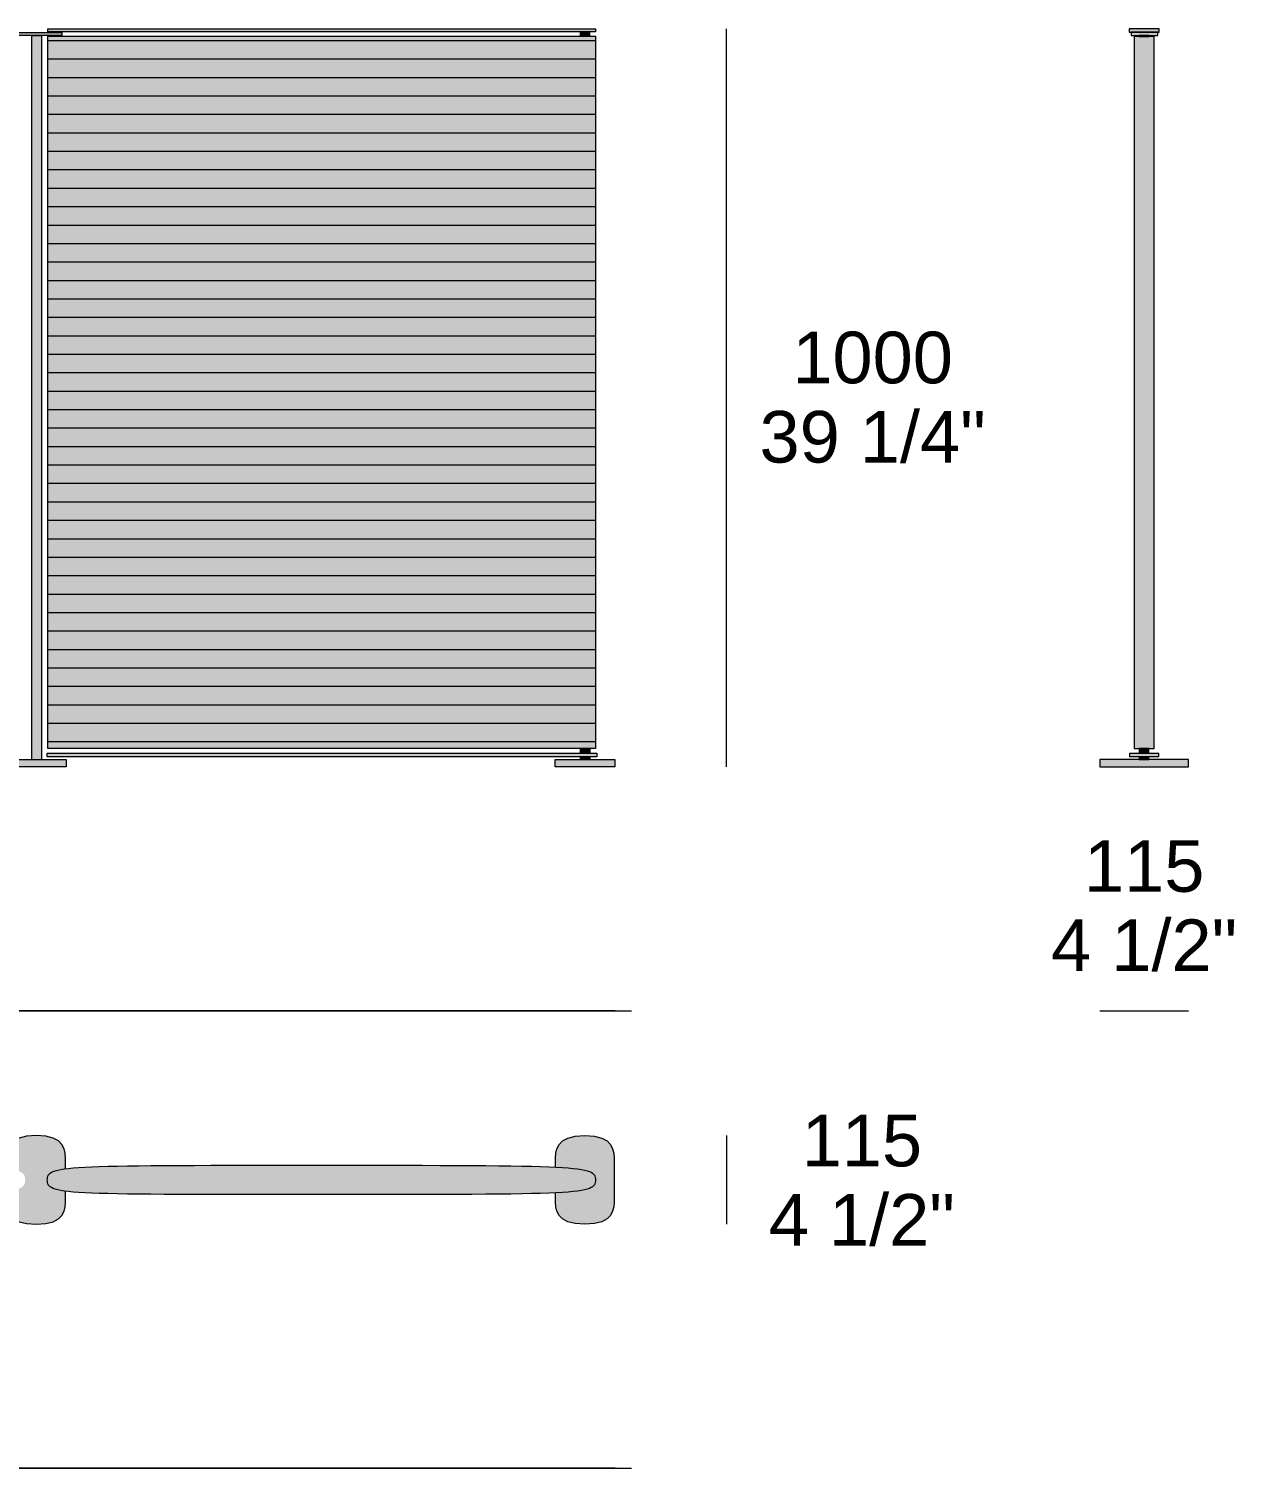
# Model space of a CAD drawing. Header units: millimetres. Extents: x -23380 to 52531, y -5628 to 1041.
# Drawn here: x 50898 to 52531, y -1709 to 241 of the extents above; entities that cross this region are included whole.
import ezdxf

# ---------------------------------------------------------------- set-up
doc = ezdxf.new("R2010")
doc.units = ezdxf.units.MM
for name, color, linetype, lineweight in [('dimensions', 7, 'Continuous', 5), ('drawing', 7, 'Continuous', 5), ('hatch', 9, 'Continuous', 5), ('ropes', 7, 'Continuous', 0)]:
    doc.layers.add(name, color=color, linetype=linetype, lineweight=lineweight)
doc.styles.add('Poliform mm', font='arial.ttf')
doc.styles.add('Poliform pollici', font='arial.ttf')

msp = doc.modelspace()

# ---------------------------------------------------------------- hatches: boundary and pattern name
at = {"layer": 'hatch'}
for points in [[(50942.6, 231.6), (50873.9, 231.6), (50873.9, 235.7), (50942.6, 235.7)], [(51665.7, 236.6), (50923.5, 236.6), (50923.5, 240.9), (51665.7, 240.9)], [(51645.3, 236.6), (51658, 236.6), (51658, 230.7), (51645.3, 230.7)], [(52427.6, 236.4), (52391.4, 236.4), (52388.9, 236.4), (52388.9, 240.9), (52429.5, 240.9), (52429.5, 236.4)], [(52415.5, 231.6), (52402.5, 231.6), (52391.4, 231.6), (52391.4, 236.4), (52427.6, 236.4), (52427.6, 231.6)], [(50914.9, -749.1), (50902, -749.1), (50902, 231.6), (50914.9, 231.6)], [(51658, -734.1), (51645.3, -734.1), (50923.5, -734.1), (50923.5, 230.7), (51665.7, 230.7), (51665.7, -734.1)], [(52395.3, -734.2), (52395.3, 230.4), (52422.8, 230.4), (52422.8, -734.2)], [(52415.5, 230.4), (52402.5, 230.4), (52402.5, 231.6), (52415.5, 231.6)], [(51667.4, -745.8), (50922.6, -745.8), (50922.6, -740.7), (51667.4, -740.7)], [(51658, -740.7), (51645.3, -740.7), (51645.3, -734.1), (51658, -734.1)], [(52389.2, -745.2), (52389.2, -740.9), (52429.1, -740.9), (52429.1, -745.2)], [(52415.6, -734.2), (52415.6, -740.9), (52402.4, -740.9), (52402.4, -734.2)], [(50948.5, -759.1), (50867.8, -759.1), (50867.8, -749.1), (50948.5, -749.1)], [(51691.7, -759.1), (51611, -759.1), (51611, -749.1), (51691.7, -749.1)], [(51645.3, -745.8), (51658, -745.8), (51658, -749.1), (51645.3, -749.1)], [(52402.4, -749.2), (52415.6, -749.2), (52469.1, -749.2), (52469.1, -759.1), (52349.1, -759.1), (52349.1, -749.2)], [(52415.6, -745.2), (52415.6, -749.2), (52402.4, -749.2), (52402.4, -745.2)], [(50947.8, -1303.6), (50943.8, -1304.1), (50940.2, -1304.8), (50938.6, -1305.1), (50937.1, -1305.4), (50935.7, -1305.8), (50934.4, -1306.1), (50933.2, -1306.5), (50932.1, -1306.9), (50931.5, -1307.1), (50931, -1307.3), (50930.5, -1307.5), (50930, -1307.7), (50929.6, -1307.9), (50929.2, -1308.1), (50928.7, -1308.3), (50928.4, -1308.5), (50928, -1308.7), (50927.6, -1309), (50927.3, -1309.2), (50927, -1309.4), (50926.6, -1309.7), (50926.4, -1309.9), (50926.2, -1310), (50926.1, -1310.1), (50925.9, -1310.3), (50925.8, -1310.4), (50925.7, -1310.5), (50925.6, -1310.6), (50925.5, -1310.8), (50925.3, -1310.9), (50925.2, -1311), (50925.1, -1311.2), (50925, -1311.3), (50924.9, -1311.4), (50924.8, -1311.5), (50924.7, -1311.7), (50924.6, -1311.8), (50924.5, -1311.9), (50924.5, -1312.1), (50924.4, -1312.2), (50924.3, -1312.4), (50924.2, -1312.5), (50924.2, -1312.6), (50924.1, -1312.8), (50924, -1312.9), (50924, -1313.1), (50923.9, -1313.2), (50923.8, -1313.3), (50923.7, -1313.6), (50923.6, -1313.9), (50923.5, -1314.2), (50923.4, -1314.5), (50923.4, -1314.8), (50923.3, -1315.2), (50923.3, -1315.5), (50923.2, -1315.8), (50923.2, -1316.1), (50923.1, -1316.4), (50923.1, -1316.8), (50923, -1317.5), (50923, -1318.1), (50923, -1318.9), (50923, -1319.6), (50923, -1320.3), (50923.1, -1320.9), (50923.1, -1321.3), (50923.2, -1321.6), (50923.2, -1321.9), (50923.3, -1322.2), (50923.3, -1322.6), (50923.4, -1322.9), (50923.4, -1323.2), (50923.5, -1323.5), (50923.6, -1323.8), (50923.7, -1324.1), (50923.8, -1324.4), (50923.9, -1324.5), (50924, -1324.6), (50924, -1324.8), (50924.1, -1324.9), (50924.2, -1325.1), (50924.2, -1325.2), (50924.3, -1325.4), (50924.4, -1325.5), (50924.5, -1325.6), (50924.5, -1325.8), (50924.6, -1325.9), (50924.7, -1326), (50924.8, -1326.2), (50924.9, -1326.3), (50925, -1326.4), (50925.1, -1326.6), (50925.2, -1326.7), (50925.3, -1326.8), (50925.5, -1326.9), (50925.6, -1327.1), (50925.7, -1327.2), (50925.8, -1327.3), (50925.9, -1327.4), (50926.1, -1327.6), (50926.2, -1327.7), (50926.4, -1327.8), (50926.6, -1328), (50927, -1328.3), (50927.3, -1328.5), (50927.6, -1328.7), (50928, -1329), (50928.4, -1329.2), (50928.7, -1329.4), (50929.2, -1329.6), (50929.6, -1329.8), (50930, -1330), (50930.5, -1330.3), (50931, -1330.5), (50931.5, -1330.7), (50932.1, -1330.9), (50933.2, -1331.2), (50934.4, -1331.6), (50935.7, -1332), (50937.1, -1332.3), (50938.6, -1332.6), (50940.2, -1333), (50943.8, -1333.6), (50947.8, -1334.1), (50947.8, -1342.5), (50947.8, -1345.7), (50947.7, -1348.9), (50947.6, -1350.5), (50947.5, -1352), (50947.4, -1353.6), (50947.3, -1354.4), (50947.2, -1355.2), (50947, -1356), (50946.9, -1356.8), (50946.7, -1357.5), (50946.6, -1358.3), (50946.4, -1359.1), (50946.2, -1359.8), (50945.9, -1360.6), (50945.7, -1361.3), (50945.4, -1362), (50945.1, -1362.8), (50944.8, -1363.5), (50944.4, -1364.2), (50944.3, -1364.5), (50944.1, -1364.9), (50943.9, -1365.2), (50943.7, -1365.6), (50943.5, -1365.9), (50943.3, -1366.2), (50943, -1366.6), (50942.8, -1366.9), (50942.6, -1367.2), (50942.3, -1367.5), (50942.1, -1367.9), (50941.8, -1368.2), (50941.5, -1368.5), (50941.3, -1368.8), (50941, -1369.1), (50940.7, -1369.4), (50940.4, -1369.7), (50940.1, -1370), (50939.8, -1370.3), (50939.4, -1370.6), (50939.1, -1370.9), (50938.8, -1371.2), (50938.4, -1371.4), (50938.1, -1371.7), (50937.7, -1372), (50937.3, -1372.2), (50936.9, -1372.5), (50936.5, -1372.8), (50936.1, -1373), (50935.7, -1373.3), (50935.3, -1373.5), (50934.8, -1373.7), (50933.9, -1374.2), (50933, -1374.6), (50932, -1375.1), (50931, -1375.5), (50929.9, -1375.9), (50928.8, -1376.2), (50927.6, -1376.6), (50926.4, -1376.9), (50925.2, -1377.2), (50923.9, -1377.5), (50922.5, -1377.7), (50921.1, -1377.9), (50919.7, -1378.1), (50918.2, -1378.3), (50916.6, -1378.5), (50915, -1378.6), (50913.3, -1378.7), (50911.6, -1378.7), (50908, -1378.8), (50904.4, -1378.7), (50902.7, -1378.7), (50901, -1378.6), (50899.4, -1378.5), (50897.8, -1378.3), (50896.3, -1378.1), (50894.9, -1377.9), (50893.5, -1377.7), (50892.1, -1377.5), (50890.8, -1377.2), (50889.5, -1376.9), (50888.3, -1376.6), (50887.2, -1376.2), (50886.1, -1375.9), (50885, -1375.5), (50884, -1375.1), (50883, -1374.6), (50882, -1374.2), (50881.1, -1373.7), (50880.7, -1373.5), (50880.3, -1373.3), (50879.9, -1373), (50879.5, -1372.8), (50879.1, -1372.5), (50878.7, -1372.2), (50878.3, -1372), (50877.9, -1371.7), (50877.6, -1371.4), (50877.2, -1371.2), (50876.9, -1370.9), (50876.5, -1370.6), (50876.2, -1370.3), (50875.9, -1370), (50875.6, -1369.7), (50875.3, -1369.4), (50875, -1369.1), (50874.7, -1368.8), (50874.4, -1368.5), (50874.2, -1368.2), (50873.9, -1367.9), (50873.7, -1367.5), (50873.4, -1367.2), (50873.2, -1366.9), (50873, -1366.6), (50872.7, -1366.2), (50872.5, -1365.9), (50872.3, -1365.6), (50872.1, -1365.2), (50871.9, -1364.9), (50871.7, -1364.5), (50871.5, -1364.2), (50871.2, -1363.5), (50870.9, -1362.8), (50870.6, -1362), (50870.3, -1361.3), (50870.1, -1360.6), (50869.8, -1359.8), (50869.6, -1359.1), (50869.4, -1358.3), (50869.2, -1357.5), (50869.1, -1356.8), (50869, -1356), (50868.8, -1355.2), (50868.7, -1354.4), (50868.6, -1353.6), (50868.5, -1352), (50868.4, -1350.5), (50868.3, -1348.9), (50868.2, -1345.7), (50868.2, -1334.1), (50872.2, -1333.6), (50875.7, -1333), (50877.3, -1332.6), (50878.9, -1332.3), (50880.3, -1332), (50881.6, -1331.6), (50882.8, -1331.2), (50883.9, -1330.9), (50884.5, -1330.7), (50885, -1330.5), (50885.5, -1330.3), (50885.9, -1330), (50886.4, -1329.8), (50886.8, -1329.6), (50887.2, -1329.4), (50887.6, -1329.2), (50888, -1329), (50888.4, -1328.7), (50888.7, -1328.5), (50889, -1328.3), (50889.3, -1328), (50889.6, -1327.8), (50889.8, -1327.7), (50889.9, -1327.6), (50890, -1327.4), (50890.2, -1327.3), (50890.3, -1327.2), (50890.4, -1327.1), (50890.5, -1326.9), (50890.6, -1326.8), (50890.8, -1326.7), (50890.9, -1326.6), (50891, -1326.4), (50891.1, -1326.3), (50891.2, -1326.2), (50891.3, -1326), (50891.3, -1325.9), (50891.4, -1325.8), (50891.5, -1325.6), (50891.6, -1325.5), (50891.7, -1325.4), (50891.8, -1325.2), (50891.8, -1325.1), (50891.9, -1324.9), (50892, -1324.8), (50892, -1324.6), (50892.1, -1324.5), (50892.2, -1324.4), (50892.3, -1324.1), (50892.4, -1323.8), (50892.5, -1323.5), (50892.5, -1323.2), (50892.6, -1322.9), (50892.7, -1322.6), (50892.7, -1322.2), (50892.8, -1321.9), (50892.8, -1321.6), (50892.9, -1321.3), (50892.9, -1320.9), (50892.9, -1320.3), (50893, -1319.6), (50893, -1318.9), (50893, -1318.1), (50892.9, -1317.5), (50892.9, -1316.8), (50892.9, -1316.4), (50892.8, -1316.1), (50892.8, -1315.8), (50892.7, -1315.5), (50892.7, -1315.2), (50892.6, -1314.8), (50892.5, -1314.5), (50892.5, -1314.2), (50892.4, -1313.9), (50892.3, -1313.6), (50892.2, -1313.3), (50892.1, -1313.2), (50892, -1313.1), (50892, -1312.9), (50891.9, -1312.8), (50891.8, -1312.6), (50891.8, -1312.5), (50891.7, -1312.4), (50891.6, -1312.2), (50891.5, -1312.1), (50891.4, -1311.9), (50891.3, -1311.8), (50891.3, -1311.7), (50891.2, -1311.5), (50891.1, -1311.4), (50891, -1311.3), (50890.9, -1311.2), (50890.8, -1311), (50890.6, -1310.9), (50890.5, -1310.8), (50890.4, -1310.6), (50890.3, -1310.5), (50890.2, -1310.4), (50890, -1310.3), (50889.9, -1310.1), (50889.8, -1310), (50889.6, -1309.9), (50889.3, -1309.7), (50889, -1309.4), (50888.7, -1309.2), (50888.4, -1309), (50888, -1308.7), (50887.6, -1308.5), (50887.2, -1308.3), (50886.8, -1308.1), (50886.4, -1307.9), (50885.9, -1307.7), (50885.5, -1307.5), (50885, -1307.3), (50884.5, -1307.1), (50883.9, -1306.9), (50882.8, -1306.5), (50881.6, -1306.1), (50880.3, -1305.8), (50878.9, -1305.4), (50877.3, -1305.1), (50875.7, -1304.8), (50872.2, -1304.1), (50868.2, -1303.6), (50868.2, -1295.6), (50868.2, -1292.4), (50868.3, -1289.2), (50868.4, -1287.6), (50868.5, -1285.9), (50868.6, -1284.3), (50868.8, -1282.7), (50869, -1282), (50869.1, -1281.2), (50869.2, -1280.4), (50869.4, -1279.6), (50869.6, -1278.8), (50869.8, -1278.1), (50870.1, -1277.3), (50870.3, -1276.6), (50870.6, -1275.8), (50870.9, -1275.1), (50871.2, -1274.4), (50871.5, -1273.6), (50871.7, -1273.3), (50871.9, -1272.9), (50872.1, -1272.6), (50872.3, -1272.2), (50872.5, -1271.9), (50872.7, -1271.6), (50873, -1271.2), (50873.2, -1270.9), (50873.4, -1270.6), (50873.7, -1270.2), (50873.9, -1269.9), (50874.2, -1269.6), (50874.4, -1269.3), (50874.7, -1269), (50875, -1268.6), (50875.3, -1268.3), (50875.6, -1268), (50875.9, -1267.7), (50876.2, -1267.4), (50876.5, -1267.1), (50876.9, -1266.9), (50877.2, -1266.6), (50877.6, -1266.3), (50877.9, -1266), (50878.3, -1265.7), (50878.7, -1265.5), (50879.1, -1265.2), (50879.5, -1264.9), (50879.9, -1264.7), (50880.3, -1264.4), (50880.7, -1264.2), (50881.1, -1264), (50881.6, -1263.7), (50882, -1263.5), (50883, -1263), (50884, -1262.6), (50885, -1262.2), (50886.1, -1261.8), (50887.2, -1261.4), (50888.3, -1261.1), (50889.5, -1260.8), (50890.8, -1260.5), (50892.1, -1260.2), (50893.5, -1259.9), (50894.9, -1259.7), (50896.3, -1259.5), (50897.8, -1259.3), (50899.4, -1259.2), (50901, -1259), (50902.7, -1258.9), (50904.4, -1258.9), (50908, -1258.8), (50911.6, -1258.9), (50913.3, -1258.9), (50915, -1259), (50916.6, -1259.2), (50918.2, -1259.3), (50919.7, -1259.5), (50921.1, -1259.7), (50922.5, -1259.9), (50923.9, -1260.2), (50925.2, -1260.5), (50926.4, -1260.8), (50927.6, -1261.1), (50928.8, -1261.4), (50929.9, -1261.8), (50931, -1262.2), (50932, -1262.6), (50933, -1263), (50933.9, -1263.5), (50934.4, -1263.7), (50934.8, -1264), (50935.3, -1264.2), (50935.7, -1264.4), (50936.1, -1264.7), (50936.5, -1264.9), (50936.9, -1265.2), (50937.3, -1265.5), (50937.7, -1265.7), (50938.1, -1266), (50938.4, -1266.3), (50938.8, -1266.6), (50939.1, -1266.9), (50939.4, -1267.1), (50939.8, -1267.4), (50940.1, -1267.7), (50940.4, -1268), (50940.7, -1268.3), (50941, -1268.6), (50941.3, -1269), (50941.5, -1269.3), (50941.8, -1269.6), (50942.1, -1269.9), (50942.3, -1270.2), (50942.6, -1270.6), (50942.8, -1270.9), (50943, -1271.2), (50943.3, -1271.6), (50943.5, -1271.9), (50943.7, -1272.2), (50943.9, -1272.6), (50944.1, -1272.9), (50944.3, -1273.3), (50944.4, -1273.6), (50944.8, -1274.4), (50945.1, -1275.1), (50945.4, -1275.8), (50945.7, -1276.6), (50945.9, -1277.3), (50946.2, -1278.1), (50946.4, -1278.8), (50946.6, -1279.6), (50946.7, -1280.4), (50946.9, -1281.2), (50947, -1282), (50947.2, -1282.7), (50947.4, -1284.3), (50947.5, -1285.9), (50947.6, -1287.6), (50947.7, -1289.2), (50947.8, -1292.4)], [(51665.6, -1318.9), (51665.6, -1317.9), (51665.5, -1317.5), (51665.5, -1317), (51665.5, -1316.6), (51665.4, -1316.2), (51665.4, -1315.8), (51665.3, -1315.3), (51665.3, -1315.1), (51665.2, -1314.9), (51665.2, -1314.7), (51665.1, -1314.5), (51665.1, -1314.3), (51665, -1314.1), (51664.9, -1313.9), (51664.9, -1313.7), (51664.8, -1313.6), (51664.7, -1313.4), (51664.7, -1313.2), (51664.6, -1313), (51664.5, -1312.8), (51664.4, -1312.6), (51664.3, -1312.4), (51664.2, -1312.3), (51664.1, -1312.1), (51664, -1311.9), (51663.8, -1311.7), (51663.7, -1311.6), (51663.6, -1311.4), (51663.4, -1311.2), (51663.3, -1311), (51663.1, -1310.9), (51663, -1310.7), (51662.8, -1310.5), (51662.7, -1310.4), (51662.5, -1310.2), (51662.3, -1310.1), (51662.1, -1309.9), (51661.9, -1309.7), (51661.7, -1309.6), (51661.5, -1309.4), (51661.3, -1309.3), (51661, -1309.1), (51660.8, -1309), (51660.6, -1308.8), (51660.3, -1308.7), (51659.8, -1308.4), (51659.2, -1308.1), (51658.7, -1307.8), (51658, -1307.6), (51657.4, -1307.3), (51656.7, -1307), (51655.9, -1306.8), (51655.2, -1306.5), (51654.3, -1306.3), (51653.5, -1306.1), (51652.6, -1305.8), (51650.7, -1305.4), (51648.6, -1304.9), (51646.3, -1304.5), (51643.8, -1304.1), (51641.1, -1303.8), (51635.1, -1303.1), (51628.2, -1302.5), (51611.4, -1301.4), (51611.4, -1295.6), (51611.4, -1292.4), (51611.5, -1289.2), (51611.5, -1287.6), (51611.7, -1285.9), (51611.8, -1284.3), (51612, -1282.7), (51612.1, -1282), (51612.3, -1281.2), (51612.4, -1280.4), (51612.6, -1279.6), (51612.8, -1278.8), (51613, -1278.1), (51613.2, -1277.3), (51613.5, -1276.6), (51613.8, -1275.8), (51614.1, -1275.1), (51614.4, -1274.4), (51614.7, -1273.6), (51614.9, -1273.3), (51615.1, -1272.9), (51615.3, -1272.6), (51615.5, -1272.2), (51615.7, -1271.9), (51615.9, -1271.6), (51616.1, -1271.2), (51616.4, -1270.9), (51616.6, -1270.6), (51616.8, -1270.2), (51617.1, -1269.9), (51617.4, -1269.6), (51617.6, -1269.3), (51617.9, -1269), (51618.2, -1268.6), (51618.5, -1268.3), (51618.8, -1268), (51619.1, -1267.7), (51619.4, -1267.4), (51619.7, -1267.1), (51620.1, -1266.9), (51620.4, -1266.6), (51620.7, -1266.3), (51621.1, -1266), (51621.5, -1265.7), (51621.9, -1265.5), (51622.2, -1265.2), (51622.6, -1264.9), (51623, -1264.7), (51623.5, -1264.4), (51623.9, -1264.2), (51624.3, -1264), (51624.8, -1263.7), (51625.2, -1263.5), (51626.2, -1263), (51627.2, -1262.6), (51628.2, -1262.2), (51629.2, -1261.8), (51630.4, -1261.4), (51631.5, -1261.1), (51632.7, -1260.8), (51634, -1260.5), (51635.3, -1260.2), (51636.6, -1259.9), (51638, -1259.7), (51639.5, -1259.5), (51641, -1259.3), (51642.6, -1259.2), (51644.2, -1259), (51645.8, -1258.9), (51647.6, -1258.9), (51651.2, -1258.8), (51654.8, -1258.9), (51656.5, -1258.9), (51658.2, -1259), (51659.8, -1259.2), (51661.3, -1259.3), (51662.9, -1259.5), (51664.3, -1259.7), (51665.7, -1259.9), (51667.1, -1260.2), (51668.4, -1260.5), (51669.6, -1260.8), (51670.8, -1261.1), (51672, -1261.4), (51673.1, -1261.8), (51674.2, -1262.2), (51675.2, -1262.6), (51676.2, -1263), (51677.1, -1263.5), (51677.6, -1263.7), (51678, -1264), (51678.5, -1264.2), (51678.9, -1264.4), (51679.3, -1264.7), (51679.7, -1264.9), (51680.1, -1265.2), (51680.5, -1265.5), (51680.9, -1265.7), (51681.2, -1266), (51681.6, -1266.3), (51682, -1266.6), (51682.3, -1266.9), (51682.6, -1267.1), (51683, -1267.4), (51683.3, -1267.7), (51683.6, -1268), (51683.9, -1268.3), (51684.2, -1268.6), (51684.5, -1269), (51684.7, -1269.3), (51685, -1269.6), (51685.3, -1269.9), (51685.5, -1270.2), (51685.8, -1270.6), (51686, -1270.9), (51686.2, -1271.2), (51686.4, -1271.6), (51686.7, -1271.9), (51686.9, -1272.2), (51687.1, -1272.6), (51687.3, -1272.9), (51687.4, -1273.3), (51687.6, -1273.6), (51688, -1274.4), (51688.3, -1275.1), (51688.6, -1275.8), (51688.9, -1276.6), (51689.1, -1277.3), (51689.3, -1278.1), (51689.6, -1278.8), (51689.7, -1279.6), (51689.9, -1280.4), (51690.1, -1281.2), (51690.2, -1282), (51690.3, -1282.7), (51690.5, -1284.3), (51690.7, -1285.9), (51690.8, -1287.6), (51690.9, -1289.2), (51691, -1292.4), (51691, -1345.7), (51690.9, -1348.9), (51690.8, -1350.5), (51690.7, -1352), (51690.5, -1353.6), (51690.4, -1354.4), (51690.3, -1355.2), (51690.2, -1356), (51690.1, -1356.8), (51689.9, -1357.5), (51689.7, -1358.3), (51689.6, -1359.1), (51689.3, -1359.8), (51689.1, -1360.6), (51688.9, -1361.3), (51688.6, -1362), (51688.3, -1362.8), (51688, -1363.5), (51687.6, -1364.2), (51687.4, -1364.5), (51687.3, -1364.9), (51687.1, -1365.2), (51686.9, -1365.6), (51686.7, -1365.9), (51686.4, -1366.2), (51686.2, -1366.6), (51686, -1366.9), (51685.8, -1367.2), (51685.5, -1367.5), (51685.3, -1367.9), (51685, -1368.2), (51684.7, -1368.5), (51684.5, -1368.8), (51684.2, -1369.1), (51683.9, -1369.4), (51683.6, -1369.7), (51683.3, -1370), (51683, -1370.3), (51682.6, -1370.6), (51682.3, -1370.9), (51682, -1371.2), (51681.6, -1371.4), (51681.2, -1371.7), (51680.9, -1372), (51680.5, -1372.2), (51680.1, -1372.5), (51679.7, -1372.8), (51679.3, -1373), (51678.9, -1373.3), (51678.5, -1373.5), (51678, -1373.7), (51677.1, -1374.2), (51676.2, -1374.6), (51675.2, -1375.1), (51674.2, -1375.5), (51673.1, -1375.9), (51672, -1376.2), (51670.8, -1376.6), (51669.6, -1376.9), (51668.4, -1377.2), (51667.1, -1377.5), (51665.7, -1377.7), (51664.3, -1377.9), (51662.9, -1378.1), (51661.4, -1378.3), (51659.8, -1378.5), (51658.2, -1378.6), (51656.5, -1378.7), (51654.8, -1378.7), (51651.2, -1378.8), (51647.6, -1378.7), (51645.8, -1378.7), (51644.2, -1378.6), (51642.6, -1378.5), (51641, -1378.3), (51639.5, -1378.1), (51638, -1377.9), (51636.6, -1377.7), (51635.3, -1377.5), (51634, -1377.2), (51632.7, -1376.9), (51631.5, -1376.6), (51630.4, -1376.2), (51629.3, -1375.9), (51628.2, -1375.5), (51627.2, -1375.1), (51626.2, -1374.6), (51625.2, -1374.2), (51624.3, -1373.7), (51623.9, -1373.5), (51623.5, -1373.3), (51623, -1373), (51622.6, -1372.8), (51622.2, -1372.5), (51621.9, -1372.2), (51621.5, -1372), (51621.1, -1371.7), (51620.7, -1371.4), (51620.4, -1371.2), (51620.1, -1370.9), (51619.7, -1370.6), (51619.4, -1370.3), (51619.1, -1370), (51618.8, -1369.7), (51618.5, -1369.4), (51618.2, -1369.1), (51617.9, -1368.8), (51617.6, -1368.5), (51617.4, -1368.2), (51617.1, -1367.9), (51616.8, -1367.5), (51616.6, -1367.2), (51616.4, -1366.9), (51616.1, -1366.6), (51615.9, -1366.2), (51615.7, -1365.9), (51615.5, -1365.6), (51615.3, -1365.2), (51615.1, -1364.9), (51614.9, -1364.5), (51614.7, -1364.2), (51614.4, -1363.5), (51614.1, -1362.8), (51613.8, -1362), (51613.5, -1361.3), (51613.2, -1360.6), (51613, -1359.8), (51612.8, -1359.1), (51612.6, -1358.3), (51612.4, -1357.5), (51612.3, -1356.8), (51612.1, -1356), (51612, -1355.2), (51611.9, -1354.4), (51611.8, -1353.6), (51611.7, -1352), (51611.5, -1350.5), (51611.5, -1348.9), (51611.4, -1345.7), (51611.4, -1336.3), (51628.2, -1335.3), (51635.1, -1334.6), (51641.1, -1333.9), (51643.8, -1333.6), (51646.3, -1333.2), (51648.6, -1332.8), (51650.7, -1332.3), (51652.6, -1331.9), (51653.5, -1331.6), (51654.3, -1331.4), (51655.2, -1331.2), (51655.9, -1330.9), (51656.7, -1330.7), (51657.4, -1330.4), (51658, -1330.1), (51658.7, -1329.9), (51659.2, -1329.6), (51659.8, -1329.3), (51660.3, -1329), (51660.6, -1328.9), (51660.8, -1328.7), (51661, -1328.6), (51661.3, -1328.4), (51661.5, -1328.3), (51661.7, -1328.1), (51661.9, -1328), (51662.1, -1327.8), (51662.3, -1327.6), (51662.5, -1327.5), (51662.7, -1327.3), (51662.8, -1327.2), (51663, -1327), (51663.1, -1326.8), (51663.3, -1326.7), (51663.4, -1326.5), (51663.6, -1326.3), (51663.7, -1326.2), (51663.8, -1326), (51664, -1325.8), (51664.1, -1325.6), (51664.2, -1325.5), (51664.3, -1325.3), (51664.4, -1325.1), (51664.5, -1324.9), (51664.6, -1324.7), (51664.7, -1324.5), (51664.7, -1324.3), (51664.8, -1324.2), (51664.9, -1324), (51664.9, -1323.8), (51665, -1323.6), (51665.1, -1323.4), (51665.1, -1323.2), (51665.2, -1323), (51665.2, -1322.8), (51665.3, -1322.6), (51665.3, -1322.4), (51665.4, -1322), (51665.4, -1321.5), (51665.5, -1321.1), (51665.5, -1320.7), (51665.5, -1320.2), (51665.6, -1319.8)], [(51665.6, -1318.9), (51665.6, -1319.8), (51665.5, -1320.2), (51665.5, -1320.7), (51665.5, -1321.1), (51665.4, -1321.5), (51665.4, -1322), (51665.3, -1322.4), (51665.3, -1322.6), (51665.2, -1322.8), (51665.2, -1323), (51665.1, -1323.2), (51665.1, -1323.4), (51665, -1323.6), (51664.9, -1323.8), (51664.9, -1324), (51664.8, -1324.2), (51664.7, -1324.3), (51664.7, -1324.5), (51664.6, -1324.7), (51664.5, -1324.9), (51664.4, -1325.1), (51664.3, -1325.3), (51664.2, -1325.5), (51664.1, -1325.6), (51664, -1325.8), (51663.8, -1326), (51663.7, -1326.2), (51663.6, -1326.3), (51663.4, -1326.5), (51663.3, -1326.7), (51663.1, -1326.8), (51663, -1327), (51662.8, -1327.2), (51662.7, -1327.3), (51662.5, -1327.5), (51662.3, -1327.6), (51662.1, -1327.8), (51661.9, -1328), (51661.7, -1328.1), (51661.5, -1328.3), (51661.3, -1328.4), (51661, -1328.6), (51660.8, -1328.7), (51660.6, -1328.9), (51660.3, -1329), (51659.8, -1329.3), (51659.2, -1329.6), (51658.7, -1329.9), (51658, -1330.1), (51657.4, -1330.4), (51656.7, -1330.7), (51655.9, -1330.9), (51655.2, -1331.2), (51654.3, -1331.4), (51653.5, -1331.6), (51652.6, -1331.9), (51650.7, -1332.3), (51648.6, -1332.8), (51646.3, -1333.2), (51643.8, -1333.6), (51641.1, -1333.9), (51635.1, -1334.6), (51628.2, -1335.3), (51611.4, -1336.3), (51564.8, -1337.7), (51049.5, -1338.2), (50985.5, -1336.8), (50963.8, -1335.7), (50955.1, -1334.9), (50947.8, -1334.1), (50943.8, -1333.6), (50940.2, -1333), (50938.6, -1332.6), (50937.1, -1332.3), (50935.7, -1332), (50934.4, -1331.6), (50933.2, -1331.2), (50932.1, -1330.9), (50931.5, -1330.7), (50931, -1330.5), (50930.5, -1330.3), (50930, -1330), (50929.6, -1329.8), (50929.2, -1329.6), (50928.7, -1329.4), (50928.4, -1329.2), (50928, -1329), (50927.6, -1328.7), (50927.3, -1328.5), (50927, -1328.3), (50926.6, -1328), (50926.4, -1327.8), (50926.2, -1327.7), (50926.1, -1327.6), (50925.9, -1327.4), (50925.8, -1327.3), (50925.7, -1327.2), (50925.6, -1327.1), (50925.5, -1326.9), (50925.3, -1326.8), (50925.2, -1326.7), (50925.1, -1326.6), (50925, -1326.4), (50924.9, -1326.3), (50924.8, -1326.2), (50924.7, -1326), (50924.6, -1325.9), (50924.5, -1325.8), (50924.5, -1325.6), (50924.4, -1325.5), (50924.3, -1325.4), (50924.2, -1325.2), (50924.2, -1325.1), (50924.1, -1324.9), (50924, -1324.8), (50924, -1324.6), (50923.9, -1324.5), (50923.8, -1324.4), (50923.7, -1324.1), (50923.6, -1323.8), (50923.5, -1323.5), (50923.4, -1323.2), (50923.4, -1322.9), (50923.3, -1322.6), (50923.3, -1322.2), (50923.2, -1321.9), (50923.2, -1321.6), (50923.1, -1321.3), (50923.1, -1320.9), (50923, -1320.3), (50923, -1319.6), (50923, -1318.9), (50923, -1318.1), (50923, -1317.5), (50923.1, -1316.8), (50923.1, -1316.4), (50923.2, -1316.1), (50923.2, -1315.8), (50923.3, -1315.5), (50923.3, -1315.2), (50923.4, -1314.8), (50923.4, -1314.5), (50923.5, -1314.2), (50923.6, -1313.9), (50923.7, -1313.6), (50923.8, -1313.3), (50923.9, -1313.2), (50924, -1313.1), (50924, -1312.9), (50924.1, -1312.8), (50924.2, -1312.6), (50924.2, -1312.5), (50924.3, -1312.4), (50924.4, -1312.2), (50924.5, -1312.1), (50924.5, -1311.9), (50924.6, -1311.8), (50924.7, -1311.7), (50924.8, -1311.5), (50924.9, -1311.4), (50925, -1311.3), (50925.1, -1311.2), (50925.2, -1311), (50925.3, -1310.9), (50925.5, -1310.8), (50925.6, -1310.6), (50925.7, -1310.5), (50925.8, -1310.4), (50925.9, -1310.3), (50926.1, -1310.1), (50926.2, -1310), (50926.4, -1309.9), (50926.6, -1309.7), (50927, -1309.4), (50927.3, -1309.2), (50927.6, -1309), (50928, -1308.7), (50928.4, -1308.5), (50928.7, -1308.3), (50929.2, -1308.1), (50929.6, -1307.9), (50930, -1307.7), (50930.5, -1307.5), (50931, -1307.3), (50931.5, -1307.1), (50932.1, -1306.9), (50933.2, -1306.5), (50934.4, -1306.1), (50935.7, -1305.8), (50937.1, -1305.4), (50938.6, -1305.1), (50940.2, -1304.8), (50943.8, -1304.1), (50947.8, -1303.6), (50955.1, -1302.8), (50963.8, -1302.1), (50985.5, -1300.9), (51049.5, -1299.5), (51564.8, -1300), (51611.4, -1301.4), (51628.2, -1302.5), (51635.1, -1303.1), (51641.1, -1303.8), (51643.8, -1304.1), (51646.3, -1304.5), (51648.6, -1304.9), (51650.7, -1305.4), (51652.6, -1305.8), (51653.5, -1306.1), (51654.3, -1306.3), (51655.2, -1306.5), (51655.9, -1306.8), (51656.7, -1307), (51657.4, -1307.3), (51658, -1307.6), (51658.7, -1307.8), (51659.2, -1308.1), (51659.8, -1308.4), (51660.3, -1308.7), (51660.6, -1308.8), (51660.8, -1309), (51661, -1309.1), (51661.3, -1309.3), (51661.5, -1309.4), (51661.7, -1309.6), (51661.9, -1309.7), (51662.1, -1309.9), (51662.3, -1310.1), (51662.5, -1310.2), (51662.7, -1310.4), (51662.8, -1310.5), (51663, -1310.7), (51663.1, -1310.9), (51663.3, -1311), (51663.4, -1311.2), (51663.6, -1311.4), (51663.7, -1311.6), (51663.8, -1311.7), (51664, -1311.9), (51664.1, -1312.1), (51664.2, -1312.3), (51664.3, -1312.4), (51664.4, -1312.6), (51664.5, -1312.8), (51664.6, -1313), (51664.7, -1313.2), (51664.7, -1313.4), (51664.8, -1313.6), (51664.9, -1313.7), (51664.9, -1313.9), (51665, -1314.1), (51665.1, -1314.3), (51665.1, -1314.5), (51665.2, -1314.7), (51665.2, -1314.9), (51665.3, -1315.1), (51665.3, -1315.3), (51665.4, -1315.8), (51665.4, -1316.2), (51665.5, -1316.6), (51665.5, -1317), (51665.5, -1317.5), (51665.6, -1317.9)]]:
    msp.add_hatch(color=256, dxfattribs=at).paths.add_polyline_path(points, flags=0)
at = {"layer": 'ropes', "lineweight": 0}
h = msp.add_hatch(dxfattribs=at)
h.set_pattern_fill('HATCH1', color=256, scale=200, style=0, pattern_type=2)
h.set_pattern_definition([(0, (-7715.524, 0), (0, 25), [])])
h.paths.add_polyline_path([(51658, -734.1), (51645.3, -734.1), (50923.5, -734.1), (50923.5, 230.7), (51665.7, 230.7), (51665.7, -734.1)], flags=0)

# ---------------------------------------------------------------- linework, layer by layer
at = {"layer": 'dimensions'}
for points in [[(51843.1, -759.1), (51843.1, 240.9)], [(47034.4, -1089.8), (51714.4, -1089.8)], [(51692.5, -1089.8), (49363.4, -1089.8)], [(52349.1, -1089.8), (52469.1, -1089.8)], [(51843.1, -1258.8), (51843.1, -1378.8)], [(47034.4, -1709.5), (51714.4, -1709.5)], [(51692.5, -1709.5), (49363.4, -1709.5)]]:
    msp.add_lwpolyline(points, dxfattribs=at)
at = {"layer": 'drawing'}
for points in [[(50942.6, 231.6), (50873.9, 231.6), (50873.9, 235.7), (50942.6, 235.7)], [(51665.7, 236.6), (50923.5, 236.6), (50923.5, 240.9), (51665.7, 240.9)], [(52388.9, 236.4), (52429.5, 236.4), (52429.5, 240.9), (52388.9, 240.9)], [(52391.4, 231.6), (52427.6, 231.6), (52427.6, 236.4), (52391.4, 236.4)], [(51665.7, -734.1), (50923.5, -734.1), (50923.5, 230.7), (51665.7, 230.7)], [(52395.3, -734.2), (52422.8, -734.2), (52422.8, 230.4), (52395.3, 230.4)], [(52402.5, 230.4), (52415.5, 230.4), (52415.5, 231.6), (52402.5, 231.6)], [(51667.4, -745.8), (50922.6, -745.8), (50922.6, -740.7), (51667.4, -740.7)], [(52389.2, -745.2), (52429.1, -745.2), (52429.1, -740.9), (52389.2, -740.9)], [(50948.5, -759.1), (50867.8, -759.1), (50867.8, -749.1), (50948.5, -749.1)], [(51691.7, -759.1), (51611, -759.1), (51611, -749.1), (51691.7, -749.1)], [(52349.1, -759.1), (52469.1, -759.1), (52469.1, -749.2), (52349.1, -749.2)]]:
    msp.add_lwpolyline(points, close=True, dxfattribs=at)
for points in [[(51645.3, 230.7), (51645.3, 236.6)], [(51658, 230.7), (51658, 236.6)], [(50902, -749.1), (50902, 231.6), (50914.9, 231.6), (50914.9, -749.1)], [(51645.3, -740.7), (51645.3, -734.1), (51658, -734.1), (51658, -740.7)], [(52415.6, -740.9), (52415.6, -734.2), (52402.4, -734.2), (52402.4, -740.9)], [(50902, -759.1), (50902, -759.1)], [(50914.9, -759.1), (50914.9, -759.1)], [(51658, -745.8), (51658, -749.1), (51645.3, -749.1), (51645.3, -745.8)], [(52402.4, -745.2), (52402.4, -749.2), (52415.6, -749.2), (52415.6, -745.2)]]:
    msp.add_lwpolyline(points, dxfattribs=at)
for points, knots in [([(50947.8, -1303.6), (50947.8, -1301), (50947.8, -1282.1), (50947.8, -1258.8), (50908, -1258.8), (50868.2, -1258.8), (50868.2, -1282.1), (50868.2, -1301), (50868.2, -1303.6)], [-77.412422, -77.412422, -77.412422, -77.412422, -66.520524, 0, 0, 0, 66.520524, 77.412422, 77.412422, 77.412422, 77.412422]), ([(51611.4, -1301.4), (51611.4, -1299.5), (51611.4, -1281.2), (51611.4, -1258.8), (51651.2, -1258.8), (51691, -1258.8), (51691, -1298.8), (51691, -1339.5), (51691, -1378.8), (51651.2, -1378.8), (51611.4, -1378.8), (51611.4, -1356.6), (51611.4, -1338.3), (51611.4, -1336.3)], [-74.403911, -74.403911, -74.403911, -74.403911, -66.520524, 0, 0, 0, 66.520524, 133.041049, 199.561573, 199.561573, 199.561573, 266.082097, 274.568529, 274.568529, 274.568529, 274.568529]), ([(51665.6, -1318.9), (51665.6, -1299), (51650.5, -1299), (51283.5, -1299), (50938.1, -1299), (50923, -1299), (50923, -1318.9), (50923, -1338.8), (50938.1, -1338.8), (51283.5, -1338.8), (51650.5, -1338.8), (51665.6, -1338.8), (51665.6, -1318.9)], [803.973004, 803.973004, 803.973004, 803.973004, 1205.959506, 1205.959506, 1205.959506, 1607.946008, 1607.946008, 1607.946008, 2009.93251, 2009.93251, 2009.93251, 2411.919012, 2411.919012, 2411.919012, 2411.919012]), ([(50868.2, -1334.1), (50868.2, -1336.9), (50868.2, -1355.7), (50868.2, -1378.8), (50908, -1378.8), (50947.8, -1378.8), (50947.8, -1355.7), (50947.8, -1336.9), (50947.8, -1334.1)], [121.516662, 121.516662, 121.516662, 121.516662, 133.041049, 199.561573, 199.561573, 199.561573, 266.082097, 277.606484, 277.606484, 277.606484, 277.606484])]:
    msp.add_open_spline(points, degree=3, knots=knots, dxfattribs=at)

# ---------------------------------------------------------------- texts
at = {"layer": 'dimensions', "char_height": 70, "attachment_point": 5}
for s, insert, width, style in [('1000', (52041.2, -205), 543.261, 'Poliform mm'), ('39 1/4"', (52041.2, -312.4), 732.717, 'Poliform pollici'), ('115', (52409.1, -894), 436.739, 'Poliform mm'), ('4 1/2"', (52409.1, -1001.4), 630, 'Poliform pollici'), ('115', (52026.6, -1266), 436.739, 'Poliform mm'), ('4 1/2"', (52026.6, -1373.5), 630, 'Poliform pollici')]:
    msp.add_mtext(s, dxfattribs=dict(at, insert=insert, width=width, style=style))

doc.saveas('drawing.dxf')
